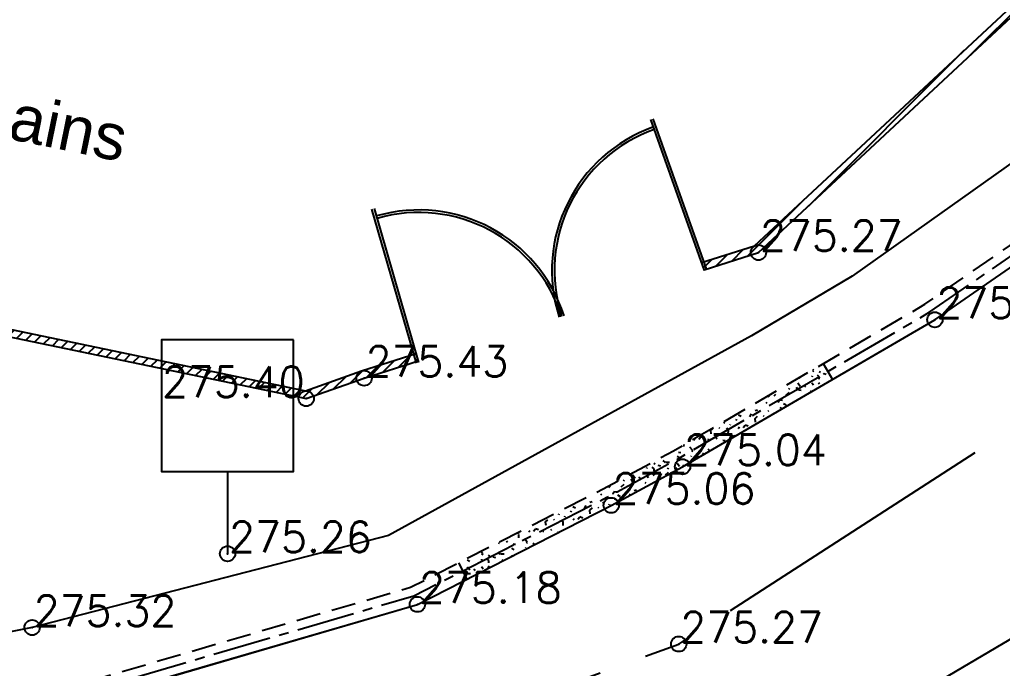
# Model space of a CAD drawing. Header units: millimetres. Extents: x 524954 to 526204, y 9523489 to 9524010.
# Drawn here: x 525500.25 to 525532.4, y 9523674.52 to 9523695.75 of the extents above; entities that cross this region are included whole.
import ezdxf
from ezdxf.enums import TextEntityAlignment as Align

# ---------------------------------------------------------------- set-up
doc = ezdxf.new("R2010")
doc.units = ezdxf.units.MM
doc.header["$PDMODE"] = 32
doc.header["$PDSIZE"] = 0.5
doc.linetypes.add('AXES2', pattern=[28.575, 19.05, -3.175, 3.175, -3.175])
doc.linetypes.add('CACHE2', pattern=[4.7625, 3.175, -1.5875])
for name, color, linetype in [('Axe_Route_Existante', 1, 'AXES2'), ('Bord_Route_Existante', 6, 'Continuous'), ('Caniveau', 5, 'CACHE2'), ('Cloture', 7, 'Continuous'), ('Murs', 1, 'Continuous'), ('Signalisation', 7, 'Continuous'), ('TopoAlt', 3, 'Continuous'), ('TOPOJIS', 7, 'Continuous'), ('Toponomie', 7, 'CACHE2')]:
    doc.layers.add(name, color=color, linetype=linetype)
doc.layers.add('Bord_Route_Existante_POLY3D', color=6, linetype='Continuous', plot=False)
doc.layers.add('Trottoir', color=7, linetype='Continuous', true_color=0xff6666)
doc.styles.add('Simplex 1.0', font='Simplex.shx', dxfattribs={"width": 0.99, "height": 1})
doc.styles.get("Standard").update_dxf_attribs({"font": 'arial.ttf'})
pattern_1 = [(124.29004622, (1.014315, 0.277555), (-15.293218087377, 22.30173716473923), [0.0905085, -31.69392165]), (176.565051177, (0.2734, 1.4903), (-1.448888739435, -0.388228567652), [0.094695, -4.64872149026]), (121.927513064, (0.17885, 1.496014), (-10.8425263371845, 17.28263934204195), [0.10269, -35.95975584045]), (126.250505507, (0.631744, 0.169275), (-4.8389203171242, 6.4679865618761), [0.1297425, -28.8400693737]), (43.4429286244, (0.21172, 0.96068), (13.6084047277852, 12.96384668075138), [0.11664, -40.82539219185]), (98.6598082541, (0.22912, 0.84592), (-0.3882285676543, 1.448888739434), [0.11607, -13.4670077072]), (43.0724869359, (0.83904, 1.70824), (16.1179536390994, 15.18919255559585), [0.0726255, -25.4273745]), (84.4439547804, (1.2538, 0.40807), (0.2842030364745, 4.7348947859612), [0.07305, -12.74295561798]), (137.905242923, (1.256676, 0.479656), (-4.0624631818282, 3.57020908299136), [0.086475, -30.28621009695]), (150, (1.2926, 0.6264), (-1.44888873943, -0.38822856765), [0.0544155, -2.06690484356]), (171.250505507, (1.131025, 1.543215), (-25.89981980446587, 3.93056409362894), [0.116805, -40.85269585125]), (60, (0.9734, 1.4876), (-0.38822856765, 1.44888873943), [0.084633, -2.03668734356]), (63.3664606634, (1.04099, 1.2846), (7.0363926348268, 14.3087098890701), [0.05142, -18.0109718682]), (49.6951535312, (1.11781, 1.03094), (11.7712874207194, 14.02450685250895), [0.067575, -23.6495074512]), (143.290163192, (0.422714, 1.609965), (-7.7366977959753, 5.69152942658283), [0.06918, -36.2419753107]), (87.2553283749, (0.785944, 0.848996), (1.60119268767716, 34.5931522410971), [0.11217, -39.2610442452]), (130.346175942, (0.79134, 0.96101), (-2.2253458747472, 2.50954891121583), [0.08988, -31.4458140624]), (130.016893478, (1.06139, 0.69732), (-2.2253458747352, 2.5095489112154), [0.13194, -24.6974780358]), (56.1859251657, (1.03597, 0.65945), (1.060660171784, 1.837117307093), [0.045405, -15.89981371905]), (78.434948823, (1.0232, 0.49226), (-0.388228567653, 1.448888739434), [0.0286695, -3.32543246625]), (146.185925166, (0.63713, 0.44636), (-1.8371173070985, 1.0606601717743), [0.090855, -15.85436371905]), (174.44395478, (0.67993, 0.61705), (-4.7348947859592, 0.2842030365075), [0.073053, -12.74295261798]), (34.7988763545, (0.392334, 0.69927), (14.38486186310108, 10.06606920187948), [0.050085, -39.8059057668]), (131.565051177, (0.5082, 1.0268), (-1.837117307086, 1.060660171782), [0.0286695, -3.32543246625]), (60, (0.6443, 1.196), (-0.38822856765, 1.44888873943), [0.0362775, -2.08504284356]), (71.309932474, (0.8487, 1.12684), (0.672431604126, 3.28600604652), [0.0308685, -5.3774584132]), (146.185925166, (0.60991, 1.45669), (-1.8371173070985, 1.0606601717743), [0.045465, -15.89975371905]), (15, (0.216, 1.2225), (-0.38822856765, 1.44888873943), [0.075, -1.425]), (161.309932474, (0.03296, 0.1739), (-3.28600604652, 0.672431604126), [0.092355, -5.3159719132]), (158.130102354, (-0.01632, 0.7048), (-5.123123353604, 1.73309177592), [0.106836, -7.393164]), (51.3843518158, (-0.178414, 0.66585), (4.63086925477394, 5.8995804889095), [0.1008255, -35.3004456636]), (151.73570459, (-0.18076, 0.988105), (-29.0056483458238, 15.52167400838734), [0.099864, -34.91798859]), (40.7099537808, (-0.21255, 1.33803), (2.5095489112126, 2.2253458747396), [0.13764, -44.81233219125]), (142.405356631, (0.18647, 0.29455), (-19.53585877371486, 14.9532679362278), [0.0915, -32.0099018385]), (60, (0.2564, 0.0833), (-0.38822856765, 1.44888873943), [0.0423165, -2.07900384355]), (168.434948823, (0.15775, 0.6497), (-1.448888739433, -0.388228567656), [0.0381525, -3.31594946625]), (182.471192291, (0.30467, 0.29967), (-7.632672264823, -0.492254098855), [0.11832, -13.71099668593]), (60, (0.0374, 1.0194), (-0.38822856765, 1.44888873943), [0.1060665, -2.01525384356])]

# ---------------------------------------------------------------- blocks, each defined once
blk = doc.blocks.new('TCPOINT M')
at = {"color": 0}
blk.add_point((0, 0), dxfattribs=at)
at = {"layer": 'TopoAlt', "style": 'Simplex 1.0', "width": 0.99}
blk.add_attdef('ALT', (0.15, 0.15), '', height=1, dxfattribs=at)

msp = doc.modelspace()

# ---------------------------------------------------------------- hatches: boundary and pattern name
at = {"layer": 'Caniveau', "linetype": 'ByBlock', "ltscale": 0.25}
h = msp.add_hatch(dxfattribs=at)
h.set_pattern_fill('HAIE', color=256, scale=1.5, angle=15, style=0)
h.set_pattern_definition(pattern_1)
h.paths.add_polyline_path([(525526.686, 9523684.234), (525526.535, 9523684.493), (525521.641, 9523681.64), (525519.321, 9523680.384), (525514.602, 9523677.973), (525514.739, 9523677.706), (525519.461, 9523680.118), (525521.788, 9523681.379)])
h = msp.add_hatch(dxfattribs=at)
h.set_pattern_fill('HAIE', color=256, scale=1.5, angle=15, style=0)
h.set_pattern_definition(pattern_1)
h.paths.add_polyline_path([(525526.837, 9523683.975), (525526.686, 9523684.234), (525521.788, 9523681.379), (525519.461, 9523680.118), (525514.739, 9523677.706), (525514.875, 9523677.439), (525519.6, 9523679.853), (525521.935, 9523681.117)])
at = {"layer": 'Murs'}
h = msp.add_hatch(dxfattribs=at)
h.set_pattern_fill('_U', color=256, scale=0.25, angle=45, style=0, pattern_type=0)
h.set_pattern_definition([(45, (0, 0), (-0.1767766952966, 0.1767766952966), [])])
h.paths.add_polyline_path([(525522.555, 9523687.796), (525522.639, 9523687.56), (525524.417, 9523688.127), (525534.444, 9523697.48), (525538.88, 9523701.582), (525556.931, 9523721.969), (525565.292, 9523745.035), (525568.286, 9523770.89), (525545.427, 9523933.532), (525528.838, 9523924.181), (525528.961, 9523923.963), (525545.231, 9523933.134), (525568.034, 9523770.886), (525565.047, 9523745.093), (525556.712, 9523722.099), (525538.701, 9523701.757), (525534.274, 9523697.663), (525524.287, 9523688.348)])
edge = h.paths.add_edge_path()
edge.add_arc((525513.309, 9523684.532), 4.988, 18.2796, 21.1532)
edge.add_line((525517.961, 9523686.332), (525517.818, 9523686.286))
edge.add_arc((525522.648, 9523687.534), 4.988, 194.4849, 197.358)
edge.add_line((525517.887, 9523686.046), (525518.045, 9523686.096))
h.paths.add_polyline_path([(525458.446, 9523694.792), (525458.399, 9523694.546), (525477.143, 9523690.173), (525481.933, 9523689.115), (525509.622, 9523683.346), (525511.515, 9523684.015), (525513.294, 9523684.582), (525513.225, 9523684.822), (525511.436, 9523684.252), (525509.605, 9523683.605), (525481.985, 9523689.36), (525477.198, 9523690.416), (525458.455, 9523694.789)])
h.paths.add_polyline_path([(525447.773, 9523696.954), (525447.834, 9523697.197), (525447.731, 9523697.22), (525442.338, 9523698.118), (525447.975, 9523746.854), (525452.972, 9523788.945), (525457.062, 9523821.504), (525456.814, 9523821.536), (525452.724, 9523788.976), (525447.727, 9523746.883), (525442.062, 9523697.91), (525447.683, 9523696.975)])

# ---------------------------------------------------------------- linework, layer by layer
at = {"layer": 'Axe_Route_Existante', "ltscale": 0.5, "flags": 128}
msp.add_lwpolyline([(524973.101, 9523802.49), (525007.26, 9523792.779), (525027.54, 9523787.364), (525056.127, 9523779.755), (525082.674, 9523773.102), (525107.546, 9523770.048), (525120.684, 9523770.139), (525151.777, 9523772.648), (525176.899, 9523773.894), (525199.324, 9523771.095), (525218.337, 9523765.264), (525227.192, 9523761.534), (525233.843, 9523758.094), (525246.468, 9523751.167), (525256.506, 9523745.531), (525267.014, 9523739.694), (525277.691, 9523733.704), (525288.849, 9523727.299), (525294.632, 9523724.022), (525301.927, 9523719.966), (525310.691, 9523715.333), (525328.32, 9523705.784), (525328.32, 9523705.784), (525337.316, 9523700.691), (525351.138, 9523692.703), (525363.696, 9523685.45), (525368.801, 9523682.627), (525375.475, 9523679.109), (525390.225, 9523670.468), (525400.9, 9523665.019), (525419.619, 9523658.456), (525435.368, 9523656.046), (525454.334, 9523656.625), (525476.288, 9523660.734), (525488.784, 9523664.768), (525501.859, 9523668.012), (525521.809, 9523675.315), (525541.116, 9523687.802), (525552.62, 9523697.708), (525562.351, 9523710.18), (525568.681, 9523722.572), (525575.059, 9523738.704), (525576.995, 9523751.051), (525577.798, 9523776.069), (525576.166, 9523799.52), (525574.181, 9523815.429), (525572.049, 9523834.204), (525569.92, 9523851.041), (525567.326, 9523868.19), (525565.579, 9523885.379), (525563.689, 9523903.219), (525561.356, 9523920.701), (525558.839, 9523938.161)], dxfattribs=at)
at = {"layer": 'Bord_Route_Existante', "flags": 128}
for points in [[(525461.112, 9523651.402), (525467.945, 9523652.385), (525485.241, 9523656.239), (525502.427, 9523662.393), (525506.854, 9523663.715), (525511.177, 9523665.194), (525516.213, 9523667.068), (525523.714, 9523670.191), (525544.56, 9523682.495), (525557.283, 9523693.066), (525562.756, 9523698.579), (525563.474, 9523699.322), (525564.289, 9523700.021), (525565.163, 9523700.512), (525583.855, 9523708.657), (525595.969, 9523713.769), (525607.517, 9523716.556), (525607.517, 9523716.556), (525607.517, 9523716.556), (525613.848, 9523717.664)], [(525461.814, 9523688.848), (525465.727, 9523687.872), (525467.444, 9523686.906), (525469.904, 9523685.578), (525473.917, 9523682.538), (525478.703, 9523677.822), (525481.489, 9523674.435), (525481.999, 9523673.959), (525482.538, 9523673.622), (525483.167, 9523673.424), (525492.057, 9523671.897), (525493.354, 9523671.876), (525495.542, 9523672.138), (525500.68, 9523672.935), (525513.26, 9523676.613), (525519.6, 9523679.853), (525521.935, 9523681.117), (525530.188, 9523685.928), (525538.331, 9523691.568), (525543.678, 9523696.619), (525549.938, 9523703.91)]]:
    msp.add_lwpolyline(points, dxfattribs=at)
at = {"layer": 'Bord_Route_Existante_POLY3D'}
for points in [[(525495.542, 9523672.138, 275.29), (525500.68, 9523672.935, 275.24), (525500.695, 9523672.957, 275.24), (525513.26, 9523676.613, 275.18), (525519.6, 9523679.853, 275.06), (525521.935, 9523681.117, 275.04), (525530.188, 9523685.928, 275.03), (525538.331, 9523691.568, 275.02), (525538.489, 9523691.73, 275.02), (525541.782, 9523694.884, 274.96), (525542.476, 9523695.471, 274.98), (525543.678, 9523696.619, 275.09), (525549.938, 9523703.91, 275.17), (525556.32, 9523711.739, 275.22), (525557.26, 9523713.413, 275.19), (525561.755, 9523720.174, 275.27), (525564.208, 9523725.298, 275.22)], [(525461.112, 9523651.402, 275.48), (525467.945, 9523652.385, 275.63), (525485.241, 9523656.239, 275.51), (525502.427, 9523662.393, 275.42), (525503.35, 9523662.636, 275.42), (525506.854, 9523663.715, 275.41), (525511.177, 9523665.194, 275.45), (525516.213, 9523667.068, 275.49), (525523.714, 9523670.191, 275.53), (525544.56, 9523682.495, 275.6), (525557.283, 9523693.066, 275.67), (525562.756, 9523698.579, 275.68), (525563.474, 9523699.322, 275.68), (525564.289, 9523700.021, 275.65), (525565.163, 9523700.512, 275.68), (525583.855, 9523708.657, 275.97), (525595.969, 9523713.769, 276.16), (525596.026, 9523713.77, 276.156), (525607.517, 9523716.556, 276.305), (525613.768, 9523717.584, 276.565), (525613.848, 9523717.664, 276.56)]]:
    msp.add_polyline3d(points, dxfattribs=at)
at = {"layer": 'Caniveau', "ltscale": 0.25, "flags": 128}
for points in [[(525495.461, 9523672.733), (525500.549, 9523673.522), (525513.038, 9523677.173), (525519.321, 9523680.384), (525521.641, 9523681.64), (525529.865, 9523686.434), (525537.952, 9523692.035), (525541.189, 9523695.093)], [(525526.535, 9523684.493), (525526.837, 9523683.975)], [(525514.602, 9523677.973), (525514.875, 9523677.439)]]:
    msp.add_lwpolyline(points, dxfattribs=at)
at = {"layer": 'Caniveau', "color": 4, "linetype": 'AXES2', "ltscale": 0.1, "flags": 128}
msp.add_lwpolyline([(525495.486, 9523672.434), (525495.502, 9523672.436), (525500.615, 9523673.228), (525513.149, 9523676.893), (525519.461, 9523680.118), (525521.788, 9523681.379), (525530.027, 9523686.181), (525538.142, 9523691.801), (525541.507, 9523694.981)], dxfattribs=at)
at = {"layer": 'Cloture', "flags": 128}
for points in [[(525522.639, 9523687.56), (525524.417, 9523688.127), (525534.444, 9523697.48), (525538.88, 9523701.582), (525538.88, 9523701.582), (525556.931, 9523721.969), (525565.292, 9523745.035), (525568.286, 9523770.89), (525568.286, 9523770.89), (525568.286, 9523770.89), (525545.427, 9523933.532), (525545.427, 9523933.532), (525545.427, 9523933.532), (525545.427, 9523933.532), (525545.427, 9523933.532), (525528.838, 9523924.181)], [(525522.555, 9523687.796), (525524.287, 9523688.348), (525534.274, 9523697.663), (525538.701, 9523701.757), (525556.712, 9523722.099), (525565.047, 9523745.093), (525568.034, 9523770.886), (525545.231, 9523933.134), (525528.961, 9523923.963)], [(525522.648, 9523687.534), (525520.895, 9523692.478)], [(525522.727, 9523687.562), (525520.974, 9523692.505)], [(525513.229, 9523684.509), (525511.772, 9523689.548)], [(525513.309, 9523684.532), (525511.853, 9523689.571)], [(525481.933, 9523689.115), (525509.622, 9523683.346), (525511.515, 9523684.015), (525513.294, 9523684.582)], [(525481.979, 9523689.361), (525481.985, 9523689.36), (525509.605, 9523683.605), (525511.436, 9523684.252), (525513.225, 9523684.822)]]:
    msp.add_lwpolyline(points, dxfattribs=at)
at = {"layer": 'Cloture'}
for centre, radius, start, end in [((525522.648, 9523687.534), 4.988, 109.5236, 197.8212), ((525522.648, 9523687.534), 4.905, 109.5236, 197.8212), ((525513.309, 9523684.532), 4.988, 17.8212, 106.1187), ((525513.309, 9523684.532), 4.905, 17.8212, 106.1187)]:
    msp.add_arc(centre, radius, start, end, dxfattribs=at)
at = {"layer": 'Signalisation', "color": 0, "linetype": 'Continuous'}
msp.add_line((525507.05, 9523680.96, 276.68), (525507.05, 9523678.27, 276.68), dxfattribs=at)
at = {"layer": 'Signalisation', "color": 0, "elevation": 276.68}
msp.add_lwpolyline([(525509.207, 9523685.275), (525504.892, 9523685.275), (525504.892, 9523680.96), (525509.207, 9523680.96)], close=True, dxfattribs=at)
at = {"layer": 'Trottoir', "elevation": 278.23, "flags": 128}
msp.add_lwpolyline([(525562.168, 9523832.111), (525564.762, 9523813.797), (525566.887, 9523798.51), (525570.073, 9523771.209), (525570.727, 9523763.481), (525570.356, 9523755.971), (525568.606, 9523744.671), (525561.904, 9523726.552), (525559.371, 9523721.211), (525555.234, 9523715.104), (525546.638, 9523704.436), (525536.473, 9523693.73), (525527.478, 9523687.348), (525524.189, 9523685.405), (525512.311, 9523678.861), (525500.657, 9523675.853)], dxfattribs=at)
at = {"layer": 'Trottoir', "flags": 128}
msp.add_lwpolyline([(525500.657, 9523675.853), (525495.49, 9523674.82), (525494.903, 9523674.715), (525486.651, 9523675.869), (525483.734, 9523676.631), (525482.761, 9523677.697), (525481.081, 9523679.842)], dxfattribs=at)

# ---------------------------------------------------------------- block references
at = {"layer": 'TOPOJIS'}
ref = msp.add_blockref('TCPOINT M', (525524.417, 9523688.127, 275.27), dxfattribs=at)
ref.add_attrib('ALT', '275.27', (525524.467, 9523688.177, 275.27), dxfattribs={"layer": 'TopoAlt', "height": 1, "style": 'Simplex 1.0', "width": 0.99})
ref = msp.add_blockref('TCPOINT M', (525530.188, 9523685.928, 275.03), dxfattribs=at)
ref.add_attrib('ALT', '275.03', (525530.238, 9523685.978, 275.03), dxfattribs={"layer": 'TopoAlt', "height": 1, "style": 'Simplex 1.0', "width": 0.99})
ref = msp.add_blockref('TCPOINT M', (525511.515, 9523684.015, 275.43), dxfattribs=at)
ref.add_attrib('ALT', '275.43', (525511.565, 9523684.065, 275.43), dxfattribs={"layer": 'TopoAlt', "height": 1, "style": 'Simplex 1.0', "width": 0.99})
ref = msp.add_blockref('TCPOINT M', (525509.622, 9523683.346, 275.4), dxfattribs=at)
ref.add_attrib('ALT', '275.40', dxfattribs={"layer": 'TopoAlt', "height": 1, "style": 'Simplex 1.0', "width": 0.99}).set_placement((525509.572, 9523683.396, 275.4), align=Align.RIGHT)
ref = msp.add_blockref('TCPOINT M', (525521.935, 9523681.117, 275.04), dxfattribs=at)
ref.add_attrib('ALT', '275.04', (525521.985, 9523681.167, 275.04), dxfattribs={"layer": 'TopoAlt', "height": 1, "style": 'Simplex 1.0', "width": 0.99})
ref = msp.add_blockref('TCPOINT M', (525519.6, 9523679.853, 275.06), dxfattribs=at)
ref.add_attrib('ALT', '275.06', (525519.65, 9523679.903, 275.06), dxfattribs={"layer": 'TopoAlt', "height": 1, "style": 'Simplex 1.0', "width": 0.99})
ref = msp.add_blockref('TCPOINT M', (525507.05, 9523678.27, 275.26), dxfattribs=at)
ref.add_attrib('ALT', '275.26', (525507.1, 9523678.32, 275.26), dxfattribs={"layer": 'TopoAlt', "height": 1, "style": 'Simplex 1.0', "width": 0.99})
ref = msp.add_blockref('TCPOINT M', (525513.26, 9523676.613, 275.18), dxfattribs=at)
ref.add_attrib('ALT', '275.18', (525513.31, 9523676.663, 275.18), dxfattribs={"layer": 'TopoAlt', "height": 1, "style": 'Simplex 1.0', "width": 0.99})
ref = msp.add_blockref('TCPOINT M', (525500.657, 9523675.853, 275.32), dxfattribs=at)
ref.add_attrib('ALT', '275.32', (525500.707, 9523675.903, 275.32), dxfattribs={"layer": 'TopoAlt', "height": 1, "style": 'Simplex 1.0', "width": 0.99})
ref = msp.add_blockref('TCPOINT M', (525521.809, 9523675.315, 275.27), dxfattribs=at)
ref.add_attrib('ALT', '275.27', (525521.859, 9523675.365, 275.27), dxfattribs={"layer": 'TopoAlt', "height": 1, "style": 'Simplex 1.0', "width": 0.99})

# ---------------------------------------------------------------- texts
at = {"layer": 'Toponomie', "insert": (525464.923, 9523700.532), "char_height": 1.5, "width": 42.68298, "attachment_point": 1, "rotation": 348.4363}
msp.add_mtext('\\pi3.0852;Société des Transports Publics Urbains', dxfattribs=at)

doc.saveas('drawing.dxf')
